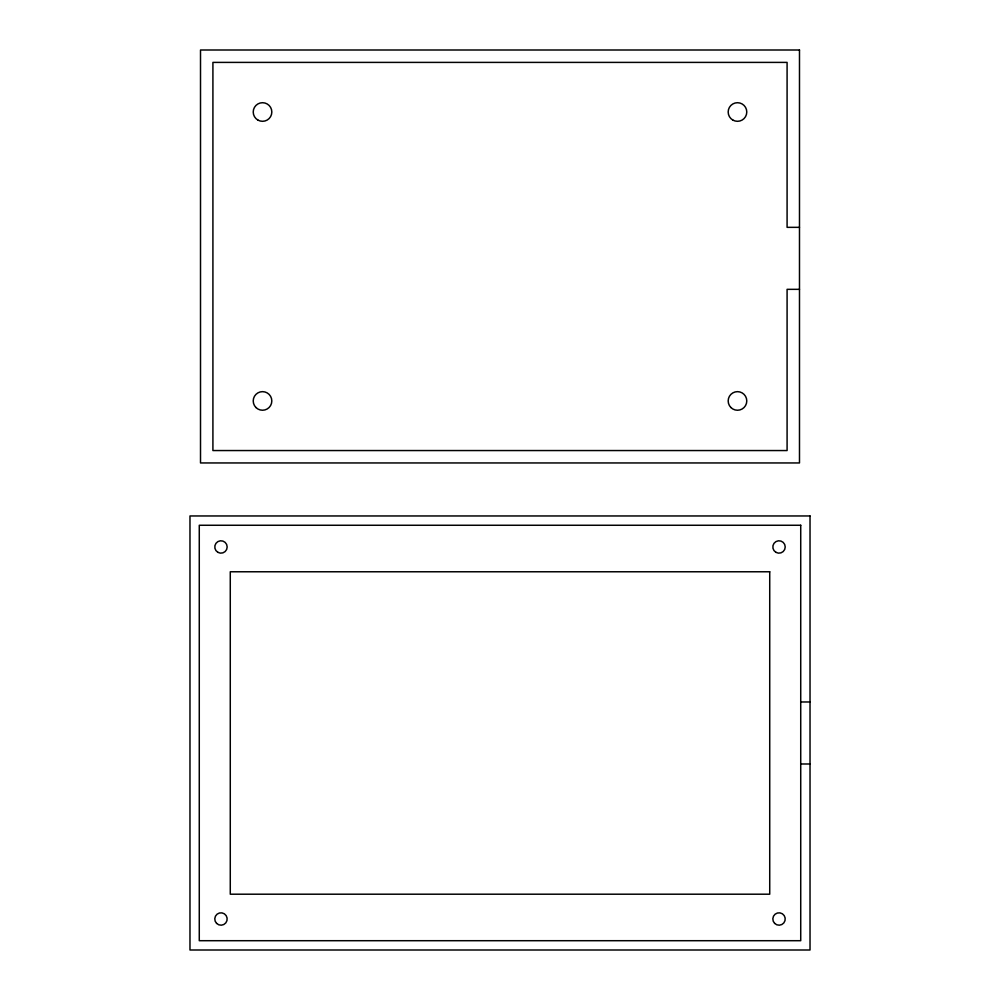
<?xml version="1.0" encoding="UTF-8"?>
<svg xmlns="http://www.w3.org/2000/svg" width="1000" height="1000" viewBox="0 0 1000 1000"><rect width="100%" height="100%" fill="white"/><g stroke="black" fill="none" stroke-linecap="round" stroke-linejoin="round"><path stroke-width="1.5" d="M799.488 227.338L787.087 227.338L787.087 62.4L212.913 62.4L212.913 450.55L787.087 450.55L787.087 289.337L799.488 289.337M800.725 701.975L810.025 701.975M800.725 763.988L810.025 763.988M799.488 50L200.512 50L200.512 462.95L799.488 462.95L799.488 50M810.025 515.962L189.975 515.962L189.975 950L810.025 950L810.025 515.962M800.725 525.262L199.275 525.262L199.275 940.7L800.725 940.7L800.725 525.262M769.725 571.775L230.275 571.775L230.275 894.2L769.725 894.2L769.725 571.775M732.825 120.062A9.3 9.3 0 0 0 746.775 112A9.3 9.3 0 0 0 732.825 103.95A9.3 9.3 0 0 0 732.825 120.062M257.875 120.062A9.3 9.3 0 0 0 271.825 112A9.3 9.3 0 0 0 257.875 103.95A9.3 9.3 0 0 0 257.875 120.062M255.95 407.525A9.3 9.3 0 0 0 271.5 403.35A9.3 9.3 0 0 0 260.113 391.962A9.3 9.3 0 0 0 255.95 407.525M730.9 407.525A9.3 9.3 0 0 0 746.462 403.35A9.3 9.3 0 0 0 735.075 391.962A9.3 9.3 0 0 0 730.9 407.525M217.875 552.337A6.2 6.2 0 0 0 227.175 546.962A6.2 6.2 0 0 0 217.875 541.6A6.2 6.2 0 0 0 217.875 552.337M775.925 552.337A6.2 6.2 0 0 0 785.225 546.962A6.2 6.2 0 0 0 775.925 541.6A6.2 6.2 0 0 0 775.925 552.337M774.638 923.388A6.2 6.2 0 0 0 785.013 920.6A6.2 6.2 0 0 0 777.412 913.012A6.2 6.2 0 0 0 774.638 923.388M216.588 923.388A6.2 6.2 0 0 0 226.962 920.6A6.2 6.2 0 0 0 219.375 913.012A6.2 6.2 0 0 0 216.588 923.388"/></g></svg>
